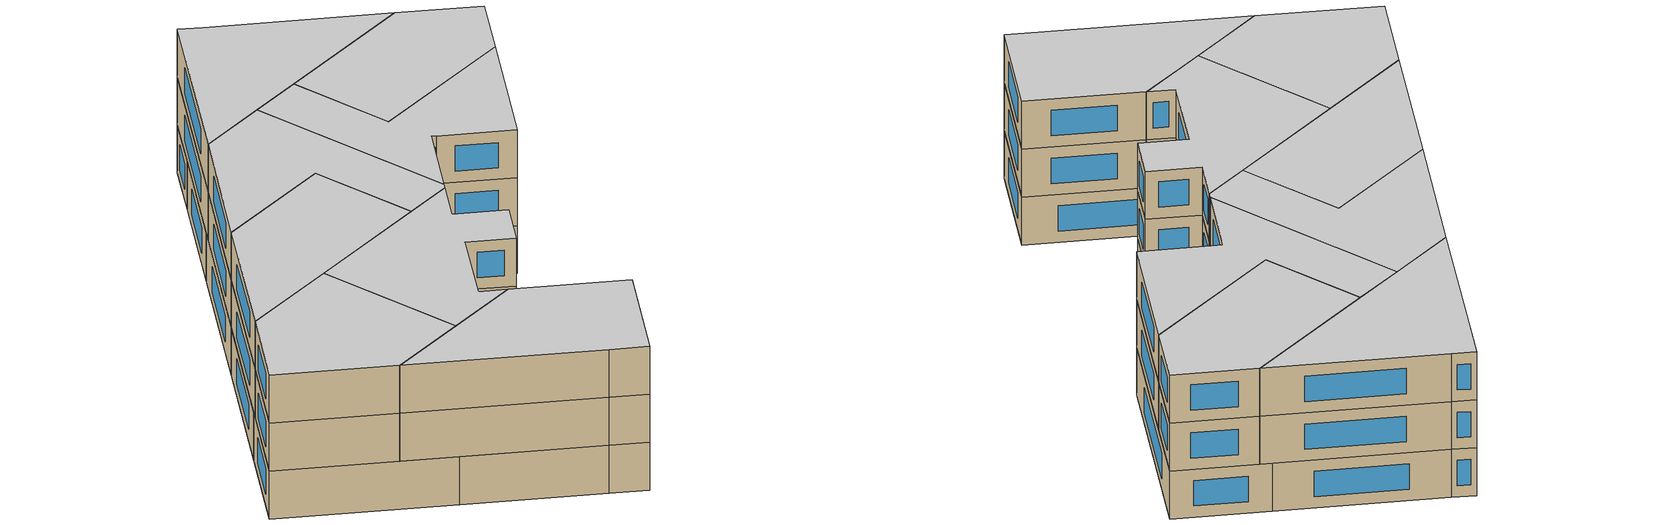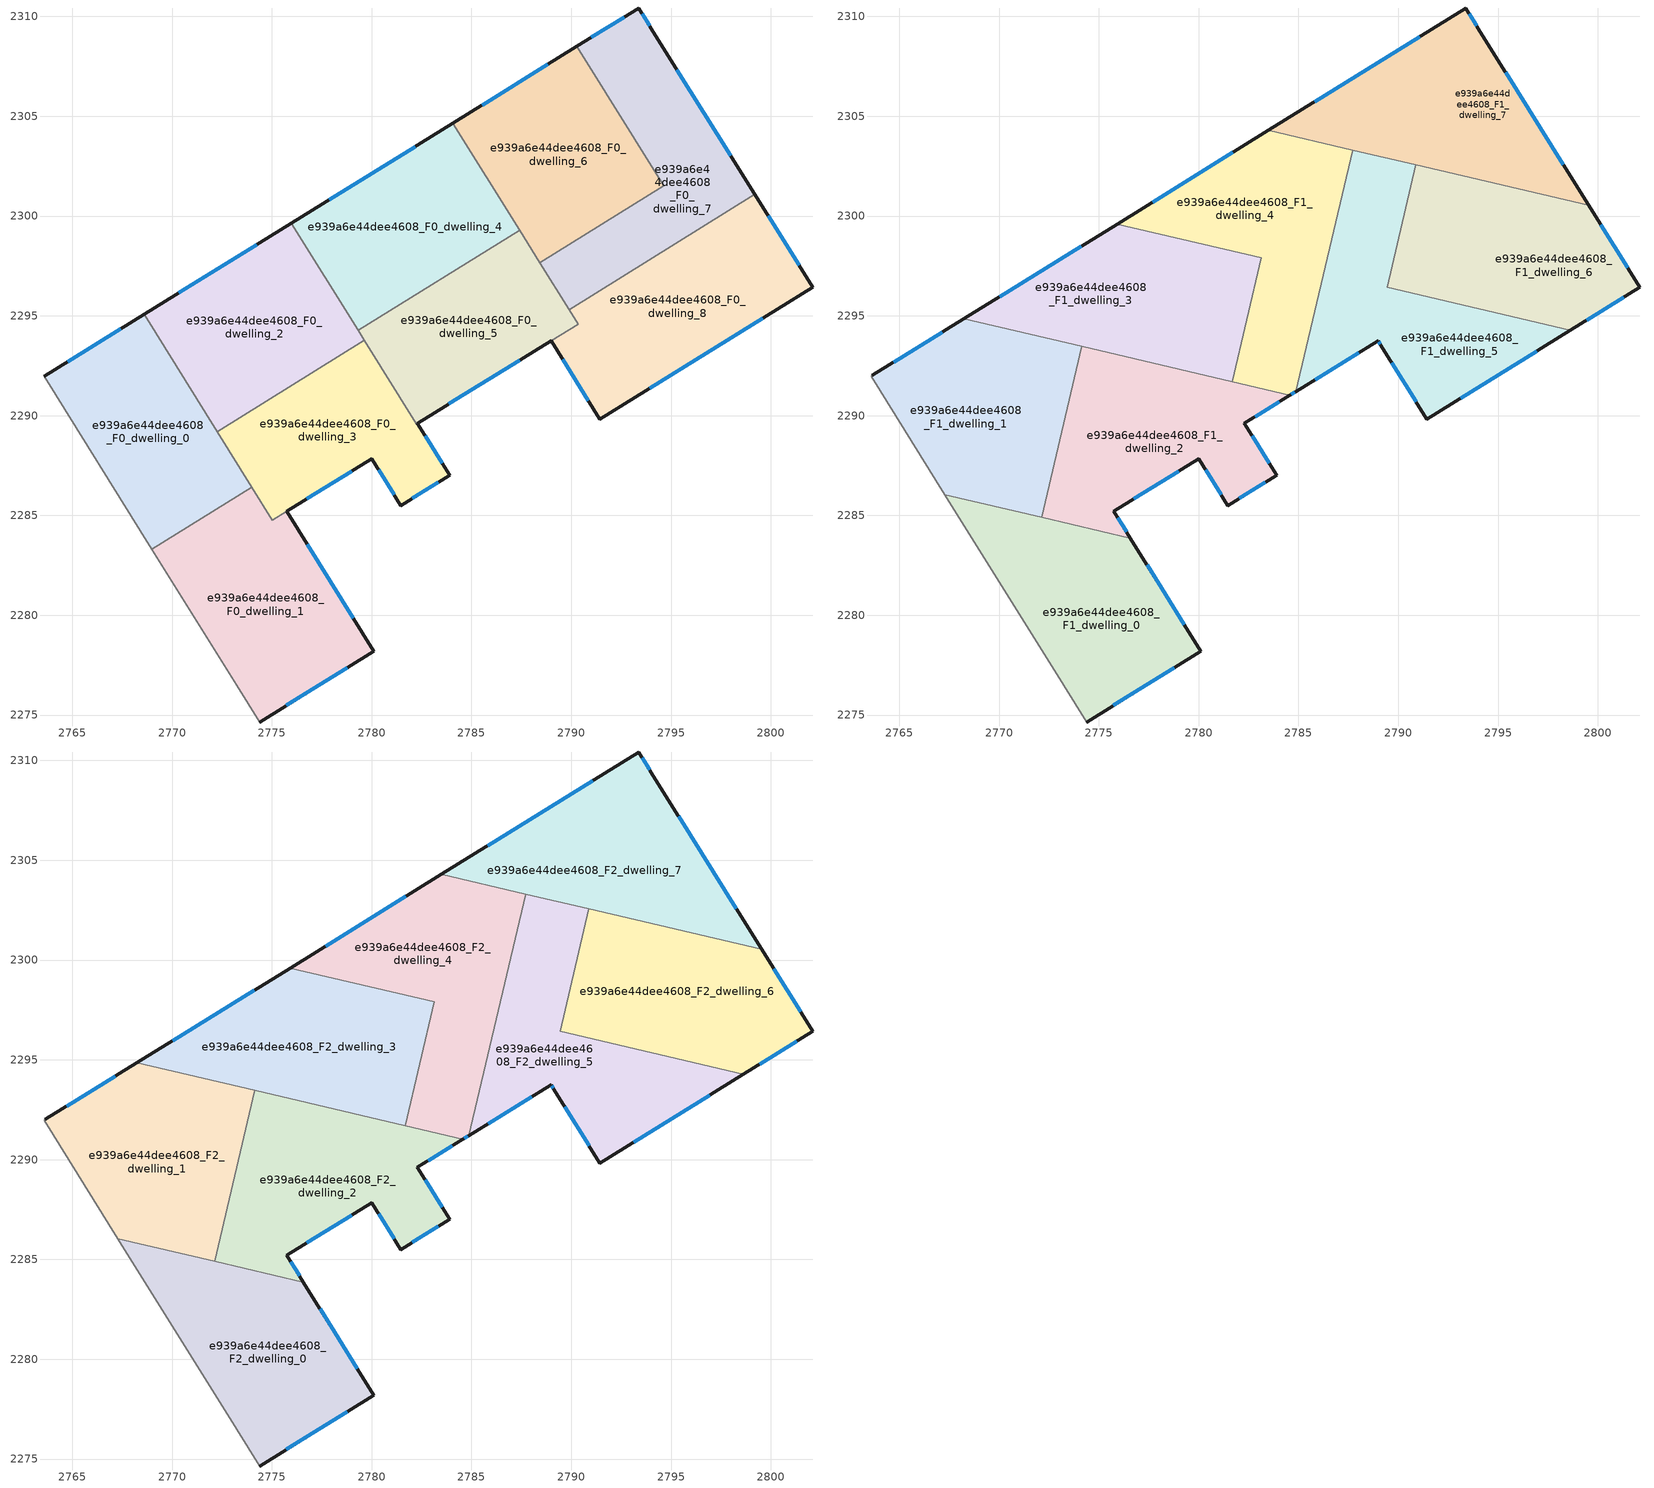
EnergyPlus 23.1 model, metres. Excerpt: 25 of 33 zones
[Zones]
e939a6e44dee4608_F0_dwelling_0
 floor ground (EU_floor_Construction): 2768.6,2295.08 2773.99,2286.42 2768.99,2283.3 2763.59,2291.97 z0
 wall outside (EU_wall_Construction): 2768.6,2295.08 2763.59,2291.97 z0:3
 wall adiabatic (EU_wall_Construction): 2763.59,2291.97 2768.99,2283.3 z0:3
 wall to e939a6e44dee4608_F0_dwelling_1 (EU_wall_Construction): 2768.99,2283.3 2773.99,2286.42 z0:3
 wall to e939a6e44dee4608_F0_dwelling_2 (EU_wall_Construction): 2772.27,2289.19 2768.6,2295.08 z0:3
 wall to e939a6e44dee4608_F0_dwelling_3 (EU_wall_Construction): 2773.99,2286.42 2772.27,2289.19 z0:3
 window (EU_Window_Construction): 2767.42,2294.35 2764.77,2292.7 z0.7:2.3
e939a6e44dee4608_F0_dwelling_1
 floor ground (EU_floor_Construction): 2775.74,2285.2 2780.11,2278.19 2774.38,2274.65 2773.24,2276.48 2768.99,2283.3 2773.99,2286.42 2775.02,2284.76 z0
 wall outside (EU_wall_Construction): 2774.38,2274.65 2780.11,2278.19 2775.74,2285.2 z0:3
 wall adiabatic (EU_wall_Construction): 2768.99,2283.3 2773.24,2276.48 2774.38,2274.65 z0:3
 wall to e939a6e44dee4608_F0_dwelling_3 (EU_wall_Construction): 2775.74,2285.2 2775.02,2284.76 2773.99,2286.42 z0:3
 window (EU_Window_Construction): 2779.09,2279.84 2776.77,2283.56 / 2775.73,2275.48 2778.77,2277.36 z0.7:2.3
e939a6e44dee4608_F0_dwelling_2
 floor ground (EU_floor_Construction): 2775.98,2299.65 2779.64,2293.77 2772.27,2289.18 2768.6,2295.08 z0
 wall outside (EU_wall_Construction): 2775.98,2299.65 2768.6,2295.08 z0:3
 wall to e939a6e44dee4608_F0_dwelling_3 (EU_wall_Construction): 2772.27,2289.18 2779.64,2293.77 z0:3
 wall to e939a6e44dee4608_F0_dwelling_4 (EU_wall_Construction): 2779.33,2294.27 2775.98,2299.65 z0:3
 wall to e939a6e44dee4608_F0_dwelling_5 (EU_wall_Construction): 2779.64,2293.77 2779.33,2294.27 z0:3
 window (EU_Window_Construction): 2774.25,2298.57 2770.33,2296.15 z0.7:2.3
e939a6e44dee4608_F0_dwelling_3
 floor ground (EU_floor_Construction): 2779.64,2293.77 2782.25,2289.58 2782.29,2289.61 2783.92,2287.01 2781.47,2285.5 2780.01,2287.84 2775.02,2284.76 2772.27,2289.18 z0
 wall outside (EU_wall_Construction): 2775.74,2285.21 2780.01,2287.84 2781.47,2285.5 2783.92,2287.01 2782.29,2289.61 z0:3
 wall to e939a6e44dee4608_F0_dwelling_5 (EU_wall_Construction): 2782.29,2289.61 2782.25,2289.58 / 2782.24,2289.59 2779.64,2293.77 z0:3
 window (EU_Window_Construction): 2783.53,2287.62 2782.67,2289 / 2782.04,2285.85 2783.34,2286.66 / 2780.35,2287.29 2781.13,2286.05 / 2776.75,2285.83 2779.01,2287.23 z0.7:2.3
e939a6e44dee4608_F0_dwelling_4
 floor ground (EU_floor_Construction): 2784.07,2304.65 2787.41,2299.3 2779.33,2294.27 2775.98,2299.65 z0
 wall outside (EU_wall_Construction): 2784.07,2304.65 2775.98,2299.65 z0:3
 wall to e939a6e44dee4608_F0_dwelling_5 (EU_wall_Construction): 2779.33,2294.27 2787.41,2299.3 z0:3
 wall to e939a6e44dee4608_F0_dwelling_6 (EU_wall_Construction): 2787.41,2299.3 2784.07,2304.65 z0:3
 window (EU_Window_Construction): 2782.17,2303.48 2777.88,2300.82 z0.7:2.3
e939a6e44dee4608_F0_dwelling_5
 floor ground (EU_floor_Construction): 2787.41,2299.3 2790.34,2294.59 2782.3,2289.62 2782.25,2289.58 2779.33,2294.27 z0
 wall outside (EU_wall_Construction): 2782.3,2289.62 2788.99,2293.75 z0:3
 wall to e939a6e44dee4608_F0_dwelling_7 (EU_wall_Construction): 2789.89,2295.31 2788.43,2297.65 z0:3
 wall to e939a6e44dee4608_F0_dwelling_8 (EU_wall_Construction): 2788.99,2293.75 2790.34,2294.59 2789.89,2295.31 z0:3
 wall to e939a6e44dee4608_F0_dwelling_6 (EU_wall_Construction): 2788.43,2297.65 2787.41,2299.3 z0:3
 window (EU_Window_Construction): 2783.87,2290.59 2787.42,2292.78 z0.7:2.3
e939a6e44dee4608_F0_dwelling_6
 floor ground (EU_floor_Construction): 2790.28,2308.5 2794.63,2301.51 2788.43,2297.65 2784.07,2304.65 z0
 wall outside (EU_wall_Construction): 2790.28,2308.5 2784.07,2304.65 z0:3
 wall to e939a6e44dee4608_F0_dwelling_7 (EU_wall_Construction): 2788.43,2297.65 2794.63,2301.51 2790.28,2308.5 z0:3
 window (EU_Window_Construction): 2788.82,2307.59 2785.53,2305.56 z0.7:2.3
e939a6e44dee4608_F0_dwelling_7
 floor ground (EU_floor_Construction): 2794.09,2309.25 2799.19,2301.1 2789.89,2295.31 2788.43,2297.65 2794.63,2301.51 2790.28,2308.5 2793.39,2310.42 z0
 wall outside (EU_wall_Construction): 2799.19,2301.1 2794.09,2309.25 2793.39,2310.42 2790.28,2308.5 z0:3
 wall to e939a6e44dee4608_F0_dwelling_8 (EU_wall_Construction): 2789.89,2295.31 2799.19,2301.1 z0:3
 window (EU_Window_Construction): 2792.66,2309.97 2791.01,2308.95 / 2793.93,2309.52 2793.56,2310.15 / 2797.99,2303.01 2795.29,2307.34 z0.7:2.3
e939a6e44dee4608_F0_dwelling_8
 floor ground (EU_floor_Construction): 2799.19,2301.1 2802.1,2296.44 2791.44,2289.83 2788.99,2293.75 2790.34,2294.59 2789.89,2295.31 z0
 wall outside (EU_wall_Construction): 2788.99,2293.75 2791.44,2289.83 2802.1,2296.44 2799.19,2301.1 z0:3
 window (EU_Window_Construction): 2801.42,2297.53 2799.87,2300.01 / 2793.94,2291.38 2799.6,2294.89 / 2789.56,2292.83 2790.86,2290.75 z0.7:2.3
e939a6e44dee4608_F1_dwelling_0
 floor to e939a6e44dee4608_F0_dwelling_1 (EU_floor_Construction): 2776.58,2283.85 2780.11,2278.19 2774.38,2274.65 2773.24,2276.48 2768.99,2283.3 2771.71,2285 z3
 floor to e939a6e44dee4608_F0_dwelling_0 (EU_floor_Construction): 2771.71,2285 2768.99,2283.3 2767.29,2286.03 z3
 wall outside (EU_wall_Construction): 2774.38,2274.65 2780.11,2278.19 2776.58,2283.85 z3:6
 wall adiabatic (EU_wall_Construction): 2767.29,2286.03 2773.24,2276.48 2774.38,2274.65 z3:6
 wall to e939a6e44dee4608_F1_dwelling_1 (EU_wall_Construction): 2772.13,2284.9 2767.29,2286.03 z3:6
 wall to e939a6e44dee4608_F1_dwelling_2 (EU_wall_Construction): 2776.58,2283.85 2772.13,2284.9 z3:6
 window (EU_Window_Construction): 2779.28,2279.52 2777.41,2282.52 / 2775.73,2275.48 2778.77,2277.36 z3.7:5.3
e939a6e44dee4608_F1_dwelling_1
 floor to e939a6e44dee4608_F0_dwelling_0 (EU_floor_Construction): 2768.83,2294.72 2772.89,2288.18 2772.22,2285.32 2771.71,2285 2767.29,2286.03 2763.59,2291.97 2768.24,2294.85 z3
 floor to e939a6e44dee4608_F0_dwelling_2 (EU_floor_Construction): 2774.14,2293.47 2773.28,2289.81 2772.27,2289.19 2768.83,2294.72 z3
 floor to e939a6e44dee4608_F0_dwelling_3 (EU_floor_Construction): 2773.28,2289.81 2772.89,2288.18 2772.27,2289.19 z3
 floor to e939a6e44dee4608_F0_dwelling_1 (EU_floor_Construction): 2772.22,2285.32 2772.13,2284.9 2771.71,2285 z3
 wall outside (EU_wall_Construction): 2768.24,2294.85 2763.65,2292.01 z3:6
 wall adiabatic (EU_wall_Construction): 2763.65,2292.01 2763.59,2291.97 2767.29,2286.03 z3:6
 wall to e939a6e44dee4608_F1_dwelling_2 (EU_wall_Construction): 2772.13,2284.9 2774.14,2293.47 z3:6
 wall to e939a6e44dee4608_F1_dwelling_3 (EU_wall_Construction): 2774.14,2293.47 2768.24,2294.85 z3:6
 window (EU_Window_Construction): 2767.16,2294.19 2764.73,2292.68 z3.7:5.3
e939a6e44dee4608_F1_dwelling_2
 floor outside (EU_floor_Construction): 2780.01,2287.84 2775.74,2285.2 2775.02,2284.76 z3
 floor to e939a6e44dee4608_F0_dwelling_3 (EU_floor_Construction): 2780.8,2291.91 2782.25,2289.58 2782.29,2289.61 2783.92,2287.01 2781.47,2285.5 2780.01,2287.84 2775.02,2284.76 2772.89,2288.18 2773.28,2289.81 2777.78,2292.62 z3
 floor to e939a6e44dee4608_F0_dwelling_0 (EU_floor_Construction): 2772.89,2288.18 2773.99,2286.42 2772.22,2285.32 z3
 floor to e939a6e44dee4608_F0_dwelling_5 (EU_floor_Construction): 2784.57,2291.02 2782.29,2289.61 2782.24,2289.59 2780.8,2291.91 z3
 floor to e939a6e44dee4608_F0_dwelling_1 (EU_floor_Construction): 2775.74,2285.2 2776.58,2283.85 2772.13,2284.9 2772.22,2285.32 2773.99,2286.42 2775.02,2284.76 z3
 floor to e939a6e44dee4608_F0_dwelling_2 (EU_floor_Construction): 2777.78,2292.62 2773.28,2289.81 2774.14,2293.47 z3
 wall outside (EU_wall_Construction): 2776.58,2283.85 2775.74,2285.2 2780.01,2287.84 2781.47,2285.5 2783.92,2287.01 2782.29,2289.61 2784.57,2291.02 z3:6
 wall to e939a6e44dee4608_F1_dwelling_4 (EU_wall_Construction): 2784.57,2291.02 2781.68,2291.7 z3:6
 wall to e939a6e44dee4608_F1_dwelling_3 (EU_wall_Construction): 2781.68,2291.7 2774.14,2293.47 z3:6
 window (EU_Window_Construction): 2776.38,2284.17 2775.94,2284.89 / 2782.83,2289.94 2784.04,2290.69 / 2783.53,2287.62 2782.67,2289 / 2782.04,2285.85 2783.34,2286.66 / 2780.35,2287.29 2781.13,2286.05 / 2776.74,2285.82 2779.01,2287.22 z3.7:5.3
e939a6e44dee4608_F1_dwelling_3
 floor to e939a6e44dee4608_F0_dwelling_2 (EU_floor_Construction): 2776.03,2299.57 2779.64,2293.77 2777.78,2292.62 2768.83,2294.72 2768.6,2295.08 2775.91,2299.6 z3
 floor to e939a6e44dee4608_F0_dwelling_4 (EU_floor_Construction): 2783.14,2297.91 2782.79,2296.42 2779.33,2294.27 2776.03,2299.57 z3
 floor to e939a6e44dee4608_F0_dwelling_3 (EU_floor_Construction): 2779.64,2293.77 2780.8,2291.91 2777.78,2292.62 z3
 floor to e939a6e44dee4608_F0_dwelling_0 (EU_floor_Construction): 2768.6,2295.08 2768.83,2294.72 2768.24,2294.85 z3
 floor to e939a6e44dee4608_F0_dwelling_5 (EU_floor_Construction): 2782.79,2296.42 2781.68,2291.7 2780.8,2291.91 2779.33,2294.27 z3
 wall outside (EU_wall_Construction): 2775.91,2299.6 2768.24,2294.85 z3:6
 wall to e939a6e44dee4608_F1_dwelling_4 (EU_wall_Construction): 2781.68,2291.7 2783.14,2297.91 2775.91,2299.6 z3:6
 window (EU_Window_Construction): 2774.11,2298.49 2770.04,2295.97 z3.7:5.3
e939a6e44dee4608_F1_dwelling_4
 floor to e939a6e44dee4608_F0_dwelling_4 (EU_floor_Construction): 2784.43,2304.07 2786.94,2300.04 2786.66,2298.83 2782.79,2296.42 2783.14,2297.91 2776.03,2299.57 2775.98,2299.65 2783.49,2304.29 z3
 floor to e939a6e44dee4608_F0_dwelling_6 (EU_floor_Construction): 2787.71,2303.31 2786.94,2300.04 2784.43,2304.07 z3
 floor to e939a6e44dee4608_F0_dwelling_5 (EU_floor_Construction): 2786.66,2298.83 2784.87,2291.21 2784.57,2291.02 2781.68,2291.7 2782.79,2296.42 z3
 wall outside (EU_wall_Construction): 2783.49,2304.29 2775.91,2299.6 / 2784.57,2291.02 2784.87,2291.21 z3:6
 wall to e939a6e44dee4608_F1_dwelling_5 (EU_wall_Construction): 2784.87,2291.21 2787.71,2303.31 z3:6
 wall to e939a6e44dee4608_F1_dwelling_7 (EU_wall_Construction): 2787.71,2303.31 2783.49,2304.29 z3:6
 window (EU_Window_Construction): 2781.71,2303.19 2777.69,2300.7 / 2784.64,2291.07 2784.8,2291.16 z3.7:5.3
e939a6e44dee4608_F1_dwelling_5
 floor to e939a6e44dee4608_F0_dwelling_5 (EU_floor_Construction): 2787.41,2299.3 2790.34,2294.59 2784.87,2291.21 2786.66,2298.83 z3
 floor to e939a6e44dee4608_F0_dwelling_4 (EU_floor_Construction): 2786.94,2300.04 2787.41,2299.3 2786.66,2298.83 z3
 floor to e939a6e44dee4608_F0_dwelling_8 (EU_floor_Construction): 2798.61,2294.28 2791.44,2289.83 2789.13,2293.52 2788.99,2293.75 2790.34,2294.59 2789.89,2295.31 2791.07,2296.05 z3
 floor to e939a6e44dee4608_F0_dwelling_6 (EU_floor_Construction): 2790.87,2302.56 2789.94,2298.59 2788.43,2297.65 2786.94,2300.04 2787.71,2303.31 z3
 floor to e939a6e44dee4608_F0_dwelling_7 (EU_floor_Construction): 2789.94,2298.59 2789.43,2296.43 2791.07,2296.05 2789.89,2295.31 2788.43,2297.65 z3
 wall outside (EU_wall_Construction): 2784.87,2291.21 2788.99,2293.75 2789.13,2293.52 2791.44,2289.83 2798.61,2294.28 z3:6
 wall to e939a6e44dee4608_F1_dwelling_6 (EU_wall_Construction): 2798.61,2294.28 2789.43,2296.43 2790.87,2302.56 z3:6
 wall to e939a6e44dee4608_F1_dwelling_7 (EU_wall_Construction): 2790.87,2302.56 2787.71,2303.31 z3:6
 window (EU_Window_Construction): 2793.12,2290.88 2796.93,2293.23 / 2789.67,2292.65 2790.9,2290.7 / 2789.02,2293.7 2789.1,2293.57 / 2785.84,2291.8 2788.02,2293.15 z3.7:5.3
e939a6e44dee4608_F1_dwelling_6
 floor to e939a6e44dee4608_F0_dwelling_8 (EU_floor_Construction): 2799.54,2300.53 2802.1,2296.44 2798.61,2294.28 2791.07,2296.05 2798.62,2300.75 z3
 floor to e939a6e44dee4608_F0_dwelling_7 (EU_floor_Construction): 2798.62,2300.75 2791.07,2296.05 2789.43,2296.43 2789.94,2298.59 2794.63,2301.51 2794.5,2301.71 z3
 floor to e939a6e44dee4608_F0_dwelling_6 (EU_floor_Construction): 2794.5,2301.71 2794.63,2301.51 2789.94,2298.59 2790.87,2302.56 z3
 wall outside (EU_wall_Construction): 2798.61,2294.28 2802.1,2296.44 2799.54,2300.53 z3:6
 wall to e939a6e44dee4608_F1_dwelling_7 (EU_wall_Construction): 2799.54,2300.53 2790.87,2302.56 z3:6
 window (EU_Window_Construction): 2801.5,2297.4 2800.15,2299.57 / 2799.43,2294.78 2801.28,2295.93 z3.7:5.3
e939a6e44dee4608_F1_dwelling_7
 floor to e939a6e44dee4608_F0_dwelling_6 (EU_floor_Construction): 2790.28,2308.49 2794.5,2301.71 2784.43,2304.07 2784.07,2304.65 z3
 floor to e939a6e44dee4608_F0_dwelling_7 (EU_floor_Construction): 2794.09,2309.25 2799.19,2301.1 2798.62,2300.75 2794.5,2301.71 2790.28,2308.49 2793.39,2310.42 z3
 floor to e939a6e44dee4608_F0_dwelling_4 (EU_floor_Construction): 2784.07,2304.65 2784.43,2304.07 2783.49,2304.29 z3
 floor to e939a6e44dee4608_F0_dwelling_8 (EU_floor_Construction): 2799.19,2301.1 2799.54,2300.53 2798.62,2300.75 z3
 wall outside (EU_wall_Construction): 2799.54,2300.53 2794.09,2309.25 2793.39,2310.42 2783.49,2304.29 z3:6
 window (EU_Window_Construction): 2791.07,2308.98 2785.82,2305.73 / 2793.93,2309.52 2793.56,2310.15 / 2798.26,2302.58 2795.37,2307.2 z3.7:5.3
e939a6e44dee4608_F2_dwelling_0
 floor to e939a6e44dee4608_F1_dwelling_0 (EU_floor_Construction): 2776.58,2283.85 2780.11,2278.19 2774.38,2274.65 2773.24,2276.48 2767.29,2286.03 z6
 wall outside (EU_wall_Construction): 2774.38,2274.65 2780.11,2278.19 2776.58,2283.85 z6:9
 wall adiabatic (EU_wall_Construction): 2767.29,2286.03 2773.24,2276.48 2774.38,2274.65 z6:9
 wall to e939a6e44dee4608_F2_dwelling_1 (EU_wall_Construction): 2772.13,2284.9 2767.29,2286.03 z6:9
 wall to e939a6e44dee4608_F2_dwelling_2 (EU_wall_Construction): 2776.58,2283.85 2772.13,2284.9 z6:9
 window (EU_Window_Construction): 2779.28,2279.52 2777.41,2282.52 / 2775.73,2275.48 2778.77,2277.36 z6.7:8.3
 ceiling to e939a6e44dee4608_F3_dwelling_0 (EU_floor_Construction): 2780.11,2278.19 2776.58,2283.85 2767.29,2286.03 2773.24,2276.48 2774.38,2274.65 z9
e939a6e44dee4608_F2_dwelling_1
 floor to e939a6e44dee4608_F1_dwelling_1 (EU_floor_Construction): 2774.14,2293.47 2772.13,2284.9 2767.29,2286.03 2763.59,2291.97 2763.65,2292.01 2768.24,2294.85 z6
 wall outside (EU_wall_Construction): 2768.24,2294.85 2763.65,2292.01 z6:9
 wall adiabatic (EU_wall_Construction): 2763.65,2292.01 2763.59,2291.97 2767.29,2286.03 z6:9
 wall to e939a6e44dee4608_F2_dwelling_2 (EU_wall_Construction): 2772.13,2284.9 2774.14,2293.47 z6:9
 wall to e939a6e44dee4608_F2_dwelling_3 (EU_wall_Construction): 2774.14,2293.47 2768.24,2294.85 z6:9
 window (EU_Window_Construction): 2767.16,2294.19 2764.73,2292.68 z6.7:8.3
 ceiling to e939a6e44dee4608_F3_dwelling_1 (EU_floor_Construction): 2772.13,2284.9 2774.14,2293.47 2768.24,2294.85 2763.65,2292.01 2763.59,2291.97 2767.29,2286.03 z9
e939a6e44dee4608_F2_dwelling_2
 floor to e939a6e44dee4608_F1_dwelling_2 (EU_floor_Construction): 2784.57,2291.02 2782.29,2289.61 2783.92,2287.01 2781.47,2285.5 2780.01,2287.84 2775.74,2285.2 2776.58,2283.85 2772.13,2284.9 2774.14,2293.47 z6
 wall outside (EU_wall_Construction): 2776.58,2283.85 2775.74,2285.2 2780.01,2287.84 2781.47,2285.5 2783.92,2287.01 2782.29,2289.61 2784.57,2291.02 z6:9
 wall to e939a6e44dee4608_F2_dwelling_4 (EU_wall_Construction): 2784.57,2291.02 2781.68,2291.7 z6:9
 wall to e939a6e44dee4608_F2_dwelling_3 (EU_wall_Construction): 2781.68,2291.7 2774.14,2293.47 z6:9
 window (EU_Window_Construction): 2776.38,2284.17 2775.94,2284.89 / 2782.83,2289.94 2784.04,2290.69 / 2783.53,2287.62 2782.67,2289 / 2782.04,2285.85 2783.34,2286.66 / 2780.35,2287.29 2781.13,2286.05 / 2776.74,2285.82 2779.01,2287.22 z6.7:8.3
 ceiling to e939a6e44dee4608_F3_dwelling_2 (EU_floor_Construction): 2783.92,2287.01 2782.29,2289.61 2784.57,2291.02 2774.14,2293.47 2772.13,2284.9 2776.58,2283.85 2775.74,2285.2 2780.01,2287.84 2781.47,2285.5 z9
e939a6e44dee4608_F2_dwelling_3
 floor to e939a6e44dee4608_F1_dwelling_3 (EU_floor_Construction): 2783.14,2297.91 2781.68,2291.7 2768.24,2294.85 2775.91,2299.6 z6
 wall outside (EU_wall_Construction): 2775.91,2299.6 2768.24,2294.85 z6:9
 wall to e939a6e44dee4608_F2_dwelling_4 (EU_wall_Construction): 2781.68,2291.7 2783.14,2297.91 2775.91,2299.6 z6:9
 window (EU_Window_Construction): 2774.11,2298.49 2770.04,2295.97 z6.7:8.3
 ceiling to e939a6e44dee4608_F3_dwelling_3 (EU_floor_Construction): 2781.68,2291.7 2783.14,2297.91 2775.91,2299.6 2768.24,2294.85 z9
e939a6e44dee4608_F2_dwelling_4
 floor to e939a6e44dee4608_F1_dwelling_4 (EU_floor_Construction): 2787.71,2303.31 2784.87,2291.21 2784.57,2291.02 2781.68,2291.7 2783.14,2297.91 2775.91,2299.6 2783.49,2304.29 z6
 wall outside (EU_wall_Construction): 2783.49,2304.29 2775.91,2299.6 / 2784.57,2291.02 2784.87,2291.21 z6:9
 wall to e939a6e44dee4608_F2_dwelling_5 (EU_wall_Construction): 2784.87,2291.21 2787.71,2303.31 z6:9
 wall to e939a6e44dee4608_F2_dwelling_7 (EU_wall_Construction): 2787.71,2303.31 2783.49,2304.29 z6:9
 window (EU_Window_Construction): 2781.71,2303.19 2777.69,2300.7 / 2784.64,2291.07 2784.8,2291.16 z6.7:8.3
 ceiling to e939a6e44dee4608_F3_dwelling_4 (EU_floor_Construction): 2784.87,2291.21 2787.71,2303.31 2783.49,2304.29 2775.91,2299.6 2783.14,2297.91 2781.68,2291.7 2784.57,2291.02 z9
e939a6e44dee4608_F2_dwelling_5
 floor to e939a6e44dee4608_F1_dwelling_5 (EU_floor_Construction): 2790.87,2302.56 2789.43,2296.43 2798.61,2294.28 2791.44,2289.83 2789.13,2293.52 2788.99,2293.75 2784.87,2291.21 2787.71,2303.31 z6
 wall outside (EU_wall_Construction): 2784.87,2291.21 2788.99,2293.75 2789.13,2293.52 2791.44,2289.83 2798.61,2294.28 z6:9
 wall to e939a6e44dee4608_F2_dwelling_6 (EU_wall_Construction): 2798.61,2294.28 2789.43,2296.43 2790.87,2302.56 z6:9
 wall to e939a6e44dee4608_F2_dwelling_7 (EU_wall_Construction): 2790.87,2302.56 2787.71,2303.31 z6:9
 window (EU_Window_Construction): 2793.12,2290.88 2796.93,2293.23 / 2789.67,2292.65 2790.9,2290.7 / 2789.02,2293.7 2789.1,2293.57 / 2785.84,2291.8 2788.02,2293.15 z6.7:8.3
 ceiling to e939a6e44dee4608_F3_dwelling_5 (EU_floor_Construction): 2798.61,2294.28 2789.43,2296.43 2790.87,2302.56 2787.71,2303.31 2784.87,2291.21 2788.99,2293.75 2789.13,2293.52 2791.44,2289.83 z9
e939a6e44dee4608_F2_dwelling_6
 floor to e939a6e44dee4608_F1_dwelling_6 (EU_floor_Construction): 2799.54,2300.53 2802.1,2296.44 2798.61,2294.28 2789.43,2296.43 2790.87,2302.56 z6
 wall outside (EU_wall_Construction): 2798.61,2294.28 2802.1,2296.44 2799.54,2300.53 z6:9
 wall to e939a6e44dee4608_F2_dwelling_7 (EU_wall_Construction): 2799.54,2300.53 2790.87,2302.56 z6:9
 window (EU_Window_Construction): 2801.5,2297.4 2800.15,2299.57 / 2799.43,2294.78 2801.28,2295.93 z6.7:8.3
 ceiling to e939a6e44dee4608_F3_dwelling_6 (EU_floor_Construction): 2802.1,2296.44 2799.54,2300.53 2790.87,2302.56 2789.43,2296.43 2798.61,2294.28 z9
e939a6e44dee4608_F2_dwelling_7
 floor to e939a6e44dee4608_F1_dwelling_7 (EU_floor_Construction): 2794.09,2309.25 2799.54,2300.53 2783.49,2304.29 2793.39,2310.42 z6
 wall outside (EU_wall_Construction): 2799.54,2300.53 2794.09,2309.25 2793.39,2310.42 2783.49,2304.29 z6:9
 window (EU_Window_Construction): 2791.07,2308.98 2785.82,2305.73 / 2793.93,2309.52 2793.56,2310.15 / 2798.26,2302.58 2795.37,2307.2 z6.7:8.3
 ceiling to e939a6e44dee4608_F3_dwelling_7 (EU_floor_Construction): 2799.54,2300.53 2794.09,2309.25 2793.39,2310.42 2783.49,2304.29 z9
[Building]
EU S2 Campaign: North Axis=0; Terrain=City; Solar Distribution=FullExterior
[Site:Location]
Budapest.Ferenc.Liszt.Intl.AP: Latitude=47.437; Longitude=19.256; Time Zone=1; Elevation=185
[SizingPeriod:WeatherFileDays]
AnnualSizingPeriod: Begin Month=1; Begin Day of Month=1; End Month=12; End Day of Month=31; Day of Week for Start Day=Monday; Use Weather File Daylight Saving Period=No; Use Weather File Rain and Snow Indicators=No
[MATERIAL]
EU_InternalMass_Material: Roughness=MediumRough; Thickness=0.1; Conductivity=1; Density=1800; Specific Heat=900; Thermal Absorptance=0.9; Solar Absorptance=0.7; Visible Absorptance=0.7
[MATERIAL:NOMASS] Roughness=MediumRough; Thermal Absorptance=0.9; Solar Absorptance=0.7; Visible Absorptance=0.7
Name | Thermal Resistance
EU_wall_NoMass | 0.832559
EU_floor_NoMass | 0.872794
[WINDOWMATERIAL:SIMPLEGLAZINGSYSTEM]
EU_Window_SimpleGlazing: UFactor=2.79869; Solar Heat Gain Coefficient=0.75; Visible Transmittance=0.75
[CONSTRUCTION]
EU_wall_Construction: EU_wall_NoMass
EU_floor_Construction: EU_floor_NoMass
EU_Window_Construction: EU_Window_SimpleGlazing
EU_InternalMass_Construction: EU_InternalMass_Material
[ZONE] Type=1; Multiplier=1; Ceiling Height=autocalculate; Floor Area=autocalculate; Part of Total Floor Area=Yes
Name | Volume
e939a6e44dee4608_F0_dwelling_0 | 180.452
e939a6e44dee4608_F1_dwelling_0; e939a6e44dee4608_F2_dwelling_0 | 203.001
e939a6e44dee4608_F0_dwelling_1 | 201.415
e939a6e44dee4608_F1_dwelling_1; e939a6e44dee4608_F2_dwelling_1 | 202.999
e939a6e44dee4608_F0_dwelling_2 | 180.463
e939a6e44dee4608_F1_dwelling_2; e939a6e44dee4608_F2_dwelling_2 | 203.002
e939a6e44dee4608_F0_dwelling_3 | 159.999
e939a6e44dee4608_F1_dwelling_3; e939a6e44dee4608_F2_dwelling_3 | 202.952
e939a6e44dee4608_F0_dwelling_4 | 180.422
e939a6e44dee4608_F1_dwelling_4; e939a6e44dee4608_F2_dwelling_4 | 202.971
e939a6e44dee4608_F0_dwelling_5 | 157.934
e939a6e44dee4608_F1_dwelling_5; e939a6e44dee4608_F2_dwelling_5 | 202.998
e939a6e44dee4608_F0_dwelling_6 | 180.433
e939a6e44dee4608_F1_dwelling_6; e939a6e44dee4608_F2_dwelling_6 | 203.013
e939a6e44dee4608_F0_dwelling_7 | 180.451
e939a6e44dee4608_F1_dwelling_7; e939a6e44dee4608_F2_dwelling_7 | 203.012
e939a6e44dee4608_F0_dwelling_8 | 202.408
[INTERNALMASS] Construction=EU_InternalMass_Construction
Name | Zone or ZoneList | Surface Area
e939a6e44dee4608_F0_dwelling_0_EU_InternalMass | e939a6e44dee4608_F0_dwelling_0 | 60.1496
e939a6e44dee4608_F0_dwelling_1_EU_InternalMass | e939a6e44dee4608_F0_dwelling_1 | 67.1371
e939a6e44dee4608_F0_dwelling_2_EU_InternalMass | e939a6e44dee4608_F0_dwelling_2 | 60.1509
e939a6e44dee4608_F0_dwelling_3_EU_InternalMass | e939a6e44dee4608_F0_dwelling_3 | 53.3335
e939a6e44dee4608_F0_dwelling_4_EU_InternalMass | e939a6e44dee4608_F0_dwelling_4 | 60.1437
e939a6e44dee4608_F0_dwelling_5_EU_InternalMass | e939a6e44dee4608_F0_dwelling_5 | 52.6467
e939a6e44dee4608_F0_dwelling_6_EU_InternalMass | e939a6e44dee4608_F0_dwelling_6 | 60.1432
e939a6e44dee4608_F0_dwelling_7_EU_InternalMass | e939a6e44dee4608_F0_dwelling_7 | 60.1503
e939a6e44dee4608_F0_dwelling_8_EU_InternalMass | e939a6e44dee4608_F0_dwelling_8 | 67.4694
e939a6e44dee4608_F1_dwelling_0_EU_InternalMass | e939a6e44dee4608_F1_dwelling_0 | 67.6668
e939a6e44dee4608_F1_dwelling_1_EU_InternalMass | e939a6e44dee4608_F1_dwelling_1 | 67.6662
e939a6e44dee4608_F1_dwelling_2_EU_InternalMass | e939a6e44dee4608_F1_dwelling_2 | 67.6668
e939a6e44dee4608_F1_dwelling_3_EU_InternalMass | e939a6e44dee4608_F1_dwelling_3 | 67.6525
e939a6e44dee4608_F1_dwelling_4_EU_InternalMass | e939a6e44dee4608_F1_dwelling_4 | 67.657
e939a6e44dee4608_F1_dwelling_5_EU_InternalMass | e939a6e44dee4608_F1_dwelling_5 | 67.6654
e939a6e44dee4608_F1_dwelling_6_EU_InternalMass | e939a6e44dee4608_F1_dwelling_6 | 67.6708
e939a6e44dee4608_F1_dwelling_7_EU_InternalMass | e939a6e44dee4608_F1_dwelling_7 | 67.6707
e939a6e44dee4608_F2_dwelling_0_EU_InternalMass | e939a6e44dee4608_F2_dwelling_0 | 67.6668
e939a6e44dee4608_F2_dwelling_1_EU_InternalMass | e939a6e44dee4608_F2_dwelling_1 | 67.6662
e939a6e44dee4608_F2_dwelling_2_EU_InternalMass | e939a6e44dee4608_F2_dwelling_2 | 67.6668
e939a6e44dee4608_F2_dwelling_3_EU_InternalMass | e939a6e44dee4608_F2_dwelling_3 | 67.6525
e939a6e44dee4608_F2_dwelling_4_EU_InternalMass | e939a6e44dee4608_F2_dwelling_4 | 67.657
e939a6e44dee4608_F2_dwelling_5_EU_InternalMass | e939a6e44dee4608_F2_dwelling_5 | 67.6654
e939a6e44dee4608_F2_dwelling_6_EU_InternalMass | e939a6e44dee4608_F2_dwelling_6 | 67.6708
e939a6e44dee4608_F2_dwelling_7_EU_InternalMass | e939a6e44dee4608_F2_dwelling_7 | 67.6707
[OTHEREQUIPMENT] Fuel Type=Electricity; Design Level Calculation Method=Watts/Area; Power per Zone Floor Area=1; Fraction Latent=0; Fraction Radiant=0; Fraction Lost=0; Carbon Dioxide Generation Rate=0; EndUse Subcategory=EU_Step8_InternalGains
Name | Zone or ZoneList or Space or SpaceList | Schedule
EU_Step8_InternalGain_e939a6e44dee4608_F0_dwelling_0_f000 | e939a6e44dee4608_F0_dwelling_0 | EU_Step8_GainSchedule_e939a6e44dee4608_F0_dwelling_0_f000
EU_Step8_InternalGain_e939a6e44dee4608_F0_dwelling_1_f000 | e939a6e44dee4608_F0_dwelling_1 | EU_Step8_GainSchedule_e939a6e44dee4608_F0_dwelling_1_f000
EU_Step8_InternalGain_e939a6e44dee4608_F0_dwelling_2_f000 | e939a6e44dee4608_F0_dwelling_2 | EU_Step8_GainSchedule_e939a6e44dee4608_F0_dwelling_2_f000
EU_Step8_InternalGain_e939a6e44dee4608_F0_dwelling_3_f000 | e939a6e44dee4608_F0_dwelling_3 | EU_Step8_GainSchedule_e939a6e44dee4608_F0_dwelling_3_f000
EU_Step8_InternalGain_e939a6e44dee4608_F0_dwelling_4_f000 | e939a6e44dee4608_F0_dwelling_4 | EU_Step8_GainSchedule_e939a6e44dee4608_F0_dwelling_4_f000
EU_Step8_InternalGain_e939a6e44dee4608_F0_dwelling_5_f000 | e939a6e44dee4608_F0_dwelling_5 | EU_Step8_GainSchedule_e939a6e44dee4608_F0_dwelling_5_f000
EU_Step8_InternalGain_e939a6e44dee4608_F0_dwelling_6_f000 | e939a6e44dee4608_F0_dwelling_6 | EU_Step8_GainSchedule_e939a6e44dee4608_F0_dwelling_6_f000
EU_Step8_InternalGain_e939a6e44dee4608_F0_dwelling_7_f000 | e939a6e44dee4608_F0_dwelling_7 | EU_Step8_GainSchedule_e939a6e44dee4608_F0_dwelling_7_f000
EU_Step8_InternalGain_e939a6e44dee4608_F0_dwelling_8_f000 | e939a6e44dee4608_F0_dwelling_8 | EU_Step8_GainSchedule_e939a6e44dee4608_F0_dwelling_8_f000
EU_Step8_InternalGain_e939a6e44dee4608_F1_dwelling_0_f000 | e939a6e44dee4608_F1_dwelling_0 | EU_Step8_GainSchedule_e939a6e44dee4608_F1_dwelling_0_f000
EU_Step8_InternalGain_e939a6e44dee4608_F1_dwelling_1_f000 | e939a6e44dee4608_F1_dwelling_1 | EU_Step8_GainSchedule_e939a6e44dee4608_F1_dwelling_1_f000
EU_Step8_InternalGain_e939a6e44dee4608_F1_dwelling_2_f000 | e939a6e44dee4608_F1_dwelling_2 | EU_Step8_GainSchedule_e939a6e44dee4608_F1_dwelling_2_f000
EU_Step8_InternalGain_e939a6e44dee4608_F1_dwelling_3_f000 | e939a6e44dee4608_F1_dwelling_3 | EU_Step8_GainSchedule_e939a6e44dee4608_F1_dwelling_3_f000
EU_Step8_InternalGain_e939a6e44dee4608_F1_dwelling_4_f000 | e939a6e44dee4608_F1_dwelling_4 | EU_Step8_GainSchedule_e939a6e44dee4608_F1_dwelling_4_f000
EU_Step8_InternalGain_e939a6e44dee4608_F1_dwelling_5_f000 | e939a6e44dee4608_F1_dwelling_5 | EU_Step8_GainSchedule_e939a6e44dee4608_F1_dwelling_5_f000
EU_Step8_InternalGain_e939a6e44dee4608_F1_dwelling_6_f000 | e939a6e44dee4608_F1_dwelling_6 | EU_Step8_GainSchedule_e939a6e44dee4608_F1_dwelling_6_f000
EU_Step8_InternalGain_e939a6e44dee4608_F1_dwelling_7_f000 | e939a6e44dee4608_F1_dwelling_7 | EU_Step8_GainSchedule_e939a6e44dee4608_F1_dwelling_7_f000
EU_Step8_InternalGain_e939a6e44dee4608_F2_dwelling_0_f000 | e939a6e44dee4608_F2_dwelling_0 | EU_Step8_GainSchedule_e939a6e44dee4608_F2_dwelling_0_f000
EU_Step8_InternalGain_e939a6e44dee4608_F2_dwelling_1_f000 | e939a6e44dee4608_F2_dwelling_1 | EU_Step8_GainSchedule_e939a6e44dee4608_F2_dwelling_1_f000
EU_Step8_InternalGain_e939a6e44dee4608_F2_dwelling_2_f000 | e939a6e44dee4608_F2_dwelling_2 | EU_Step8_GainSchedule_e939a6e44dee4608_F2_dwelling_2_f000
EU_Step8_InternalGain_e939a6e44dee4608_F2_dwelling_3_f000 | e939a6e44dee4608_F2_dwelling_3 | EU_Step8_GainSchedule_e939a6e44dee4608_F2_dwelling_3_f000
EU_Step8_InternalGain_e939a6e44dee4608_F2_dwelling_4_f000 | e939a6e44dee4608_F2_dwelling_4 | EU_Step8_GainSchedule_e939a6e44dee4608_F2_dwelling_4_f000
EU_Step8_InternalGain_e939a6e44dee4608_F2_dwelling_5_f000 | e939a6e44dee4608_F2_dwelling_5 | EU_Step8_GainSchedule_e939a6e44dee4608_F2_dwelling_5_f000
EU_Step8_InternalGain_e939a6e44dee4608_F2_dwelling_6_f000 | e939a6e44dee4608_F2_dwelling_6 | EU_Step8_GainSchedule_e939a6e44dee4608_F2_dwelling_6_f000
EU_Step8_InternalGain_e939a6e44dee4608_F2_dwelling_7_f000 | e939a6e44dee4608_F2_dwelling_7 | EU_Step8_GainSchedule_e939a6e44dee4608_F2_dwelling_7_f000
[ZONEVENTILATION:DESIGNFLOWRATE] Schedule=EU_AlwaysOn; Design Flow Rate Calculation Method=AirChanges/Hour; Air Changes per Hour=0.475469; Ventilation Type=Natural; Fan Pressure Rise=0; Fan Total Efficiency=1; Constant Term Coefficient=1; Temperature Term Coefficient=0; Velocity Term Coefficient=0; Velocity Squared Term Coefficient=0; Minimum Indoor Temperature=-100; Maximum Indoor Temperature=100; Delta Temperature=-100; Minimum Outdoor Temperature=-100; Maximum Outdoor Temperature=100; Maximum Wind Speed=40
Name | Zone or ZoneList or Space or SpaceList
EU_ConstantAir_e939a6e44dee4608_F0_dwelling_0 | e939a6e44dee4608_F0_dwelling_0
EU_ConstantAir_e939a6e44dee4608_F0_dwelling_1 | e939a6e44dee4608_F0_dwelling_1
EU_ConstantAir_e939a6e44dee4608_F0_dwelling_2 | e939a6e44dee4608_F0_dwelling_2
EU_ConstantAir_e939a6e44dee4608_F0_dwelling_3 | e939a6e44dee4608_F0_dwelling_3
EU_ConstantAir_e939a6e44dee4608_F0_dwelling_4 | e939a6e44dee4608_F0_dwelling_4
EU_ConstantAir_e939a6e44dee4608_F0_dwelling_5 | e939a6e44dee4608_F0_dwelling_5
EU_ConstantAir_e939a6e44dee4608_F0_dwelling_6 | e939a6e44dee4608_F0_dwelling_6
EU_ConstantAir_e939a6e44dee4608_F0_dwelling_7 | e939a6e44dee4608_F0_dwelling_7
EU_ConstantAir_e939a6e44dee4608_F0_dwelling_8 | e939a6e44dee4608_F0_dwelling_8
EU_ConstantAir_e939a6e44dee4608_F1_dwelling_0 | e939a6e44dee4608_F1_dwelling_0
EU_ConstantAir_e939a6e44dee4608_F1_dwelling_1 | e939a6e44dee4608_F1_dwelling_1
EU_ConstantAir_e939a6e44dee4608_F1_dwelling_2 | e939a6e44dee4608_F1_dwelling_2
EU_ConstantAir_e939a6e44dee4608_F1_dwelling_3 | e939a6e44dee4608_F1_dwelling_3
EU_ConstantAir_e939a6e44dee4608_F1_dwelling_4 | e939a6e44dee4608_F1_dwelling_4
EU_ConstantAir_e939a6e44dee4608_F1_dwelling_5 | e939a6e44dee4608_F1_dwelling_5
EU_ConstantAir_e939a6e44dee4608_F1_dwelling_6 | e939a6e44dee4608_F1_dwelling_6
EU_ConstantAir_e939a6e44dee4608_F1_dwelling_7 | e939a6e44dee4608_F1_dwelling_7
EU_ConstantAir_e939a6e44dee4608_F2_dwelling_0 | e939a6e44dee4608_F2_dwelling_0
EU_ConstantAir_e939a6e44dee4608_F2_dwelling_1 | e939a6e44dee4608_F2_dwelling_1
EU_ConstantAir_e939a6e44dee4608_F2_dwelling_2 | e939a6e44dee4608_F2_dwelling_2
EU_ConstantAir_e939a6e44dee4608_F2_dwelling_3 | e939a6e44dee4608_F2_dwelling_3
EU_ConstantAir_e939a6e44dee4608_F2_dwelling_4 | e939a6e44dee4608_F2_dwelling_4
EU_ConstantAir_e939a6e44dee4608_F2_dwelling_5 | e939a6e44dee4608_F2_dwelling_5
EU_ConstantAir_e939a6e44dee4608_F2_dwelling_6 | e939a6e44dee4608_F2_dwelling_6
EU_ConstantAir_e939a6e44dee4608_F2_dwelling_7 | e939a6e44dee4608_F2_dwelling_7
[HVACTEMPLATE:THERMOSTAT] Constant Heating Setpoint=20; Constant Cooling Setpoint=50
EU_HeatOnly_e939a6e44dee4608_F0_dwelling_0; EU_HeatOnly_e939a6e44dee4608_F0_dwelling_1; EU_HeatOnly_e939a6e44dee4608_F0_dwelling_2; EU_HeatOnly_e939a6e44dee4608_F0_dwelling_3; EU_HeatOnly_e939a6e44dee4608_F0_dwelling_4; EU_HeatOnly_e939a6e44dee4608_F0_dwelling_5; EU_HeatOnly_e939a6e44dee4608_F0_dwelling_6; EU_HeatOnly_e939a6e44dee4608_F0_dwelling_7; EU_HeatOnly_e939a6e44dee4608_F0_dwelling_8; EU_HeatOnly_e939a6e44dee4608_F1_dwelling_0; EU_HeatOnly_e939a6e44dee4608_F1_dwelling_1; EU_HeatOnly_e939a6e44dee4608_F1_dwelling_2; EU_HeatOnly_e939a6e44dee4608_F1_dwelling_3; EU_HeatOnly_e939a6e44dee4608_F1_dwelling_4; EU_HeatOnly_e939a6e44dee4608_F1_dwelling_5; EU_HeatOnly_e939a6e44dee4608_F1_dwelling_6; EU_HeatOnly_e939a6e44dee4608_F1_dwelling_7; EU_HeatOnly_e939a6e44dee4608_F2_dwelling_0; EU_HeatOnly_e939a6e44dee4608_F2_dwelling_1; EU_HeatOnly_e939a6e44dee4608_F2_dwelling_2; EU_HeatOnly_e939a6e44dee4608_F2_dwelling_3; EU_HeatOnly_e939a6e44dee4608_F2_dwelling_4; EU_HeatOnly_e939a6e44dee4608_F2_dwelling_5; EU_HeatOnly_e939a6e44dee4608_F2_dwelling_6; EU_HeatOnly_e939a6e44dee4608_F2_dwelling_7; EU_HeatOnly_e939a6e44dee4608_F3_dwelling_0; EU_HeatOnly_e939a6e44dee4608_F3_dwelling_1; EU_HeatOnly_e939a6e44dee4608_F3_dwelling_2; EU_HeatOnly_e939a6e44dee4608_F3_dwelling_3; EU_HeatOnly_e939a6e44dee4608_F3_dwelling_4; EU_HeatOnly_e939a6e44dee4608_F3_dwelling_5; EU_HeatOnly_e939a6e44dee4608_F3_dwelling_6; EU_HeatOnly_e939a6e44dee4608_F3_dwelling_7
[HVACTEMPLATE:ZONE:IDEALLOADSAIRSYSTEM] System Availability Schedule=EU_AlwaysOn; Maximum Heating Supply Air Temperature=50; Minimum Cooling Supply Air Temperature=13; Maximum Heating Supply Air Humidity Ratio=0.0156; Minimum Cooling Supply Air Humidity Ratio=0.0077; Heating Limit=NoLimit; Cooling Limit=NoLimit; Heating Availability Schedule=EU_AlwaysOn; Cooling Availability Schedule=EU_CoolingOff; Dehumidification Control Type=ConstantSensibleHeatRatio; Cooling Sensible Heat Ratio=0.7; Dehumidification Setpoint=60; Humidification Control Type=None; Humidification Setpoint=30; Outdoor Air Method=None; Outdoor Air Flow Rate per Person=0.00944; Outdoor Air Flow Rate per Zone Floor Area=0; Outdoor Air Flow Rate per Zone=0; Demand Controlled Ventilation Type=None; Outdoor Air Economizer Type=NoEconomizer; Heat Recovery Type=None; Sensible Heat Recovery Effectiveness=0.7; Latent Heat Recovery Effectiveness=0.65
Name | Template Thermostat
e939a6e44dee4608_F0_dwelling_0 | EU_HeatOnly_e939a6e44dee4608_F0_dwelling_0
e939a6e44dee4608_F0_dwelling_1 | EU_HeatOnly_e939a6e44dee4608_F0_dwelling_1
e939a6e44dee4608_F0_dwelling_2 | EU_HeatOnly_e939a6e44dee4608_F0_dwelling_2
e939a6e44dee4608_F0_dwelling_3 | EU_HeatOnly_e939a6e44dee4608_F0_dwelling_3
e939a6e44dee4608_F0_dwelling_4 | EU_HeatOnly_e939a6e44dee4608_F0_dwelling_4
e939a6e44dee4608_F0_dwelling_5 | EU_HeatOnly_e939a6e44dee4608_F0_dwelling_5
e939a6e44dee4608_F0_dwelling_6 | EU_HeatOnly_e939a6e44dee4608_F0_dwelling_6
e939a6e44dee4608_F0_dwelling_7 | EU_HeatOnly_e939a6e44dee4608_F0_dwelling_7
e939a6e44dee4608_F0_dwelling_8 | EU_HeatOnly_e939a6e44dee4608_F0_dwelling_8
e939a6e44dee4608_F1_dwelling_0 | EU_HeatOnly_e939a6e44dee4608_F1_dwelling_0
e939a6e44dee4608_F1_dwelling_1 | EU_HeatOnly_e939a6e44dee4608_F1_dwelling_1
e939a6e44dee4608_F1_dwelling_2 | EU_HeatOnly_e939a6e44dee4608_F1_dwelling_2
e939a6e44dee4608_F1_dwelling_3 | EU_HeatOnly_e939a6e44dee4608_F1_dwelling_3
e939a6e44dee4608_F1_dwelling_4 | EU_HeatOnly_e939a6e44dee4608_F1_dwelling_4
e939a6e44dee4608_F1_dwelling_5 | EU_HeatOnly_e939a6e44dee4608_F1_dwelling_5
e939a6e44dee4608_F1_dwelling_6 | EU_HeatOnly_e939a6e44dee4608_F1_dwelling_6
e939a6e44dee4608_F1_dwelling_7 | EU_HeatOnly_e939a6e44dee4608_F1_dwelling_7
e939a6e44dee4608_F2_dwelling_0 | EU_HeatOnly_e939a6e44dee4608_F2_dwelling_0
e939a6e44dee4608_F2_dwelling_1 | EU_HeatOnly_e939a6e44dee4608_F2_dwelling_1
e939a6e44dee4608_F2_dwelling_2 | EU_HeatOnly_e939a6e44dee4608_F2_dwelling_2
e939a6e44dee4608_F2_dwelling_3 | EU_HeatOnly_e939a6e44dee4608_F2_dwelling_3
e939a6e44dee4608_F2_dwelling_4 | EU_HeatOnly_e939a6e44dee4608_F2_dwelling_4
e939a6e44dee4608_F2_dwelling_5 | EU_HeatOnly_e939a6e44dee4608_F2_dwelling_5
e939a6e44dee4608_F2_dwelling_6 | EU_HeatOnly_e939a6e44dee4608_F2_dwelling_6
e939a6e44dee4608_F2_dwelling_7 | EU_HeatOnly_e939a6e44dee4608_F2_dwelling_7
[SIZING:ZONE] Zone Cooling Design Supply Air Temperature Input Method=SupplyAirTemperature; Zone Cooling Design Supply Air Temperature=13; Zone Heating Design Supply Air Temperature Input Method=SupplyAirTemperature; Zone Heating Design Supply Air Temperature=50; Zone Cooling Design Supply Air Humidity Ratio=0.008; Zone Heating Design Supply Air Humidity Ratio=0.008; Cooling Design Air Flow Method=DesignDay; Cooling Design Air Flow Rate=0; Cooling Minimum Air Flow per Zone Floor Area=0.000762; Cooling Minimum Air Flow=0; Cooling Minimum Air Flow Fraction=0.2; Heating Design Air Flow Method=DesignDay; Heating Design Air Flow Rate=0; Heating Maximum Air Flow per Zone Floor Area=0.002032; Heating Maximum Air Flow=0.141576; Heating Maximum Air Flow Fraction=0.3; Account for Dedicated Outdoor Air System=No; Dedicated Outdoor Air System Control Strategy=NeutralSupplyAir; Dedicated Outdoor Air Low Setpoint Temperature for Design=autosize; Dedicated Outdoor Air High Setpoint Temperature for Design=autosize; Zone Load Sizing Method=Sensible Load Only No Latent Load; Zone Latent Cooling Design Supply Air Humidity Ratio Input Method=HumidityRatioDifference; Zone Cooling Design Supply Air Humidity Ratio Difference=0.005; Zone Latent Heating Design Supply Air Humidity Ratio Input Method=HumidityRatioDifference; Zone Humidification Design Supply Air Humidity Ratio Difference=0.005
e939a6e44dee4608_F0_dwelling_0; e939a6e44dee4608_F0_dwelling_1; e939a6e44dee4608_F0_dwelling_2; e939a6e44dee4608_F0_dwelling_3; e939a6e44dee4608_F0_dwelling_4; e939a6e44dee4608_F0_dwelling_5; e939a6e44dee4608_F0_dwelling_6; e939a6e44dee4608_F0_dwelling_7; e939a6e44dee4608_F0_dwelling_8; e939a6e44dee4608_F1_dwelling_0; e939a6e44dee4608_F1_dwelling_1; e939a6e44dee4608_F1_dwelling_2; e939a6e44dee4608_F1_dwelling_3; e939a6e44dee4608_F1_dwelling_4; e939a6e44dee4608_F1_dwelling_5; e939a6e44dee4608_F1_dwelling_6; e939a6e44dee4608_F1_dwelling_7; e939a6e44dee4608_F2_dwelling_0; e939a6e44dee4608_F2_dwelling_1; e939a6e44dee4608_F2_dwelling_2; e939a6e44dee4608_F2_dwelling_3; e939a6e44dee4608_F2_dwelling_4; e939a6e44dee4608_F2_dwelling_5; e939a6e44dee4608_F2_dwelling_6; e939a6e44dee4608_F2_dwelling_7
[SCHEDULE:CONSTANT]
Name | Hourly Value
EU_AlwaysOn | 1
EU_CoolingOff | 0
[SCHEDULE:FILE] Column Number=1; Rows to Skip at Top=0; Number of Hours of Data=8760; Column Separator=Comma; Interpolate to Timestep=No; Minutes per Item=60; Adjust Schedule for Daylight Savings=Yes
Name | File
EU_Step8_GainSchedule_e939a6e44dee4608_F0_dwelling_0_f000 | ../../schedules/e939a6e44dee4608/e939a6e44dee4608_F0_dwelling_0_f000_gain.csv
EU_Step8_GainSchedule_e939a6e44dee4608_F0_dwelling_1_f000 | ../../schedules/e939a6e44dee4608/e939a6e44dee4608_F0_dwelling_1_f000_gain.csv
EU_Step8_GainSchedule_e939a6e44dee4608_F0_dwelling_2_f000 | ../../schedules/e939a6e44dee4608/e939a6e44dee4608_F0_dwelling_2_f000_gain.csv
EU_Step8_GainSchedule_e939a6e44dee4608_F0_dwelling_3_f000 | ../../schedules/e939a6e44dee4608/e939a6e44dee4608_F0_dwelling_3_f000_gain.csv
EU_Step8_GainSchedule_e939a6e44dee4608_F0_dwelling_4_f000 | ../../schedules/e939a6e44dee4608/e939a6e44dee4608_F0_dwelling_4_f000_gain.csv
EU_Step8_GainSchedule_e939a6e44dee4608_F0_dwelling_5_f000 | ../../schedules/e939a6e44dee4608/e939a6e44dee4608_F0_dwelling_5_f000_gain.csv
EU_Step8_GainSchedule_e939a6e44dee4608_F0_dwelling_6_f000 | ../../schedules/e939a6e44dee4608/e939a6e44dee4608_F0_dwelling_6_f000_gain.csv
EU_Step8_GainSchedule_e939a6e44dee4608_F0_dwelling_7_f000 | ../../schedules/e939a6e44dee4608/e939a6e44dee4608_F0_dwelling_7_f000_gain.csv
EU_Step8_GainSchedule_e939a6e44dee4608_F0_dwelling_8_f000 | ../../schedules/e939a6e44dee4608/e939a6e44dee4608_F0_dwelling_8_f000_gain.csv
EU_Step8_GainSchedule_e939a6e44dee4608_F1_dwelling_0_f000 | ../../schedules/e939a6e44dee4608/e939a6e44dee4608_F1_dwelling_0_f000_gain.csv
EU_Step8_GainSchedule_e939a6e44dee4608_F1_dwelling_1_f000 | ../../schedules/e939a6e44dee4608/e939a6e44dee4608_F1_dwelling_1_f000_gain.csv
EU_Step8_GainSchedule_e939a6e44dee4608_F1_dwelling_2_f000 | ../../schedules/e939a6e44dee4608/e939a6e44dee4608_F1_dwelling_2_f000_gain.csv
EU_Step8_GainSchedule_e939a6e44dee4608_F1_dwelling_3_f000 | ../../schedules/e939a6e44dee4608/e939a6e44dee4608_F1_dwelling_3_f000_gain.csv
EU_Step8_GainSchedule_e939a6e44dee4608_F1_dwelling_4_f000 | ../../schedules/e939a6e44dee4608/e939a6e44dee4608_F1_dwelling_4_f000_gain.csv
EU_Step8_GainSchedule_e939a6e44dee4608_F1_dwelling_5_f000 | ../../schedules/e939a6e44dee4608/e939a6e44dee4608_F1_dwelling_5_f000_gain.csv
EU_Step8_GainSchedule_e939a6e44dee4608_F1_dwelling_6_f000 | ../../schedules/e939a6e44dee4608/e939a6e44dee4608_F1_dwelling_6_f000_gain.csv
EU_Step8_GainSchedule_e939a6e44dee4608_F1_dwelling_7_f000 | ../../schedules/e939a6e44dee4608/e939a6e44dee4608_F1_dwelling_7_f000_gain.csv
EU_Step8_GainSchedule_e939a6e44dee4608_F2_dwelling_0_f000 | ../../schedules/e939a6e44dee4608/e939a6e44dee4608_F2_dwelling_0_f000_gain.csv
EU_Step8_GainSchedule_e939a6e44dee4608_F2_dwelling_1_f000 | ../../schedules/e939a6e44dee4608/e939a6e44dee4608_F2_dwelling_1_f000_gain.csv
EU_Step8_GainSchedule_e939a6e44dee4608_F2_dwelling_2_f000 | ../../schedules/e939a6e44dee4608/e939a6e44dee4608_F2_dwelling_2_f000_gain.csv
EU_Step8_GainSchedule_e939a6e44dee4608_F2_dwelling_3_f000 | ../../schedules/e939a6e44dee4608/e939a6e44dee4608_F2_dwelling_3_f000_gain.csv
EU_Step8_GainSchedule_e939a6e44dee4608_F2_dwelling_4_f000 | ../../schedules/e939a6e44dee4608/e939a6e44dee4608_F2_dwelling_4_f000_gain.csv
EU_Step8_GainSchedule_e939a6e44dee4608_F2_dwelling_5_f000 | ../../schedules/e939a6e44dee4608/e939a6e44dee4608_F2_dwelling_5_f000_gain.csv
EU_Step8_GainSchedule_e939a6e44dee4608_F2_dwelling_6_f000 | ../../schedules/e939a6e44dee4608/e939a6e44dee4608_F2_dwelling_6_f000_gain.csv
EU_Step8_GainSchedule_e939a6e44dee4608_F2_dwelling_7_f000 | ../../schedules/e939a6e44dee4608/e939a6e44dee4608_F2_dwelling_7_f000_gain.csv
